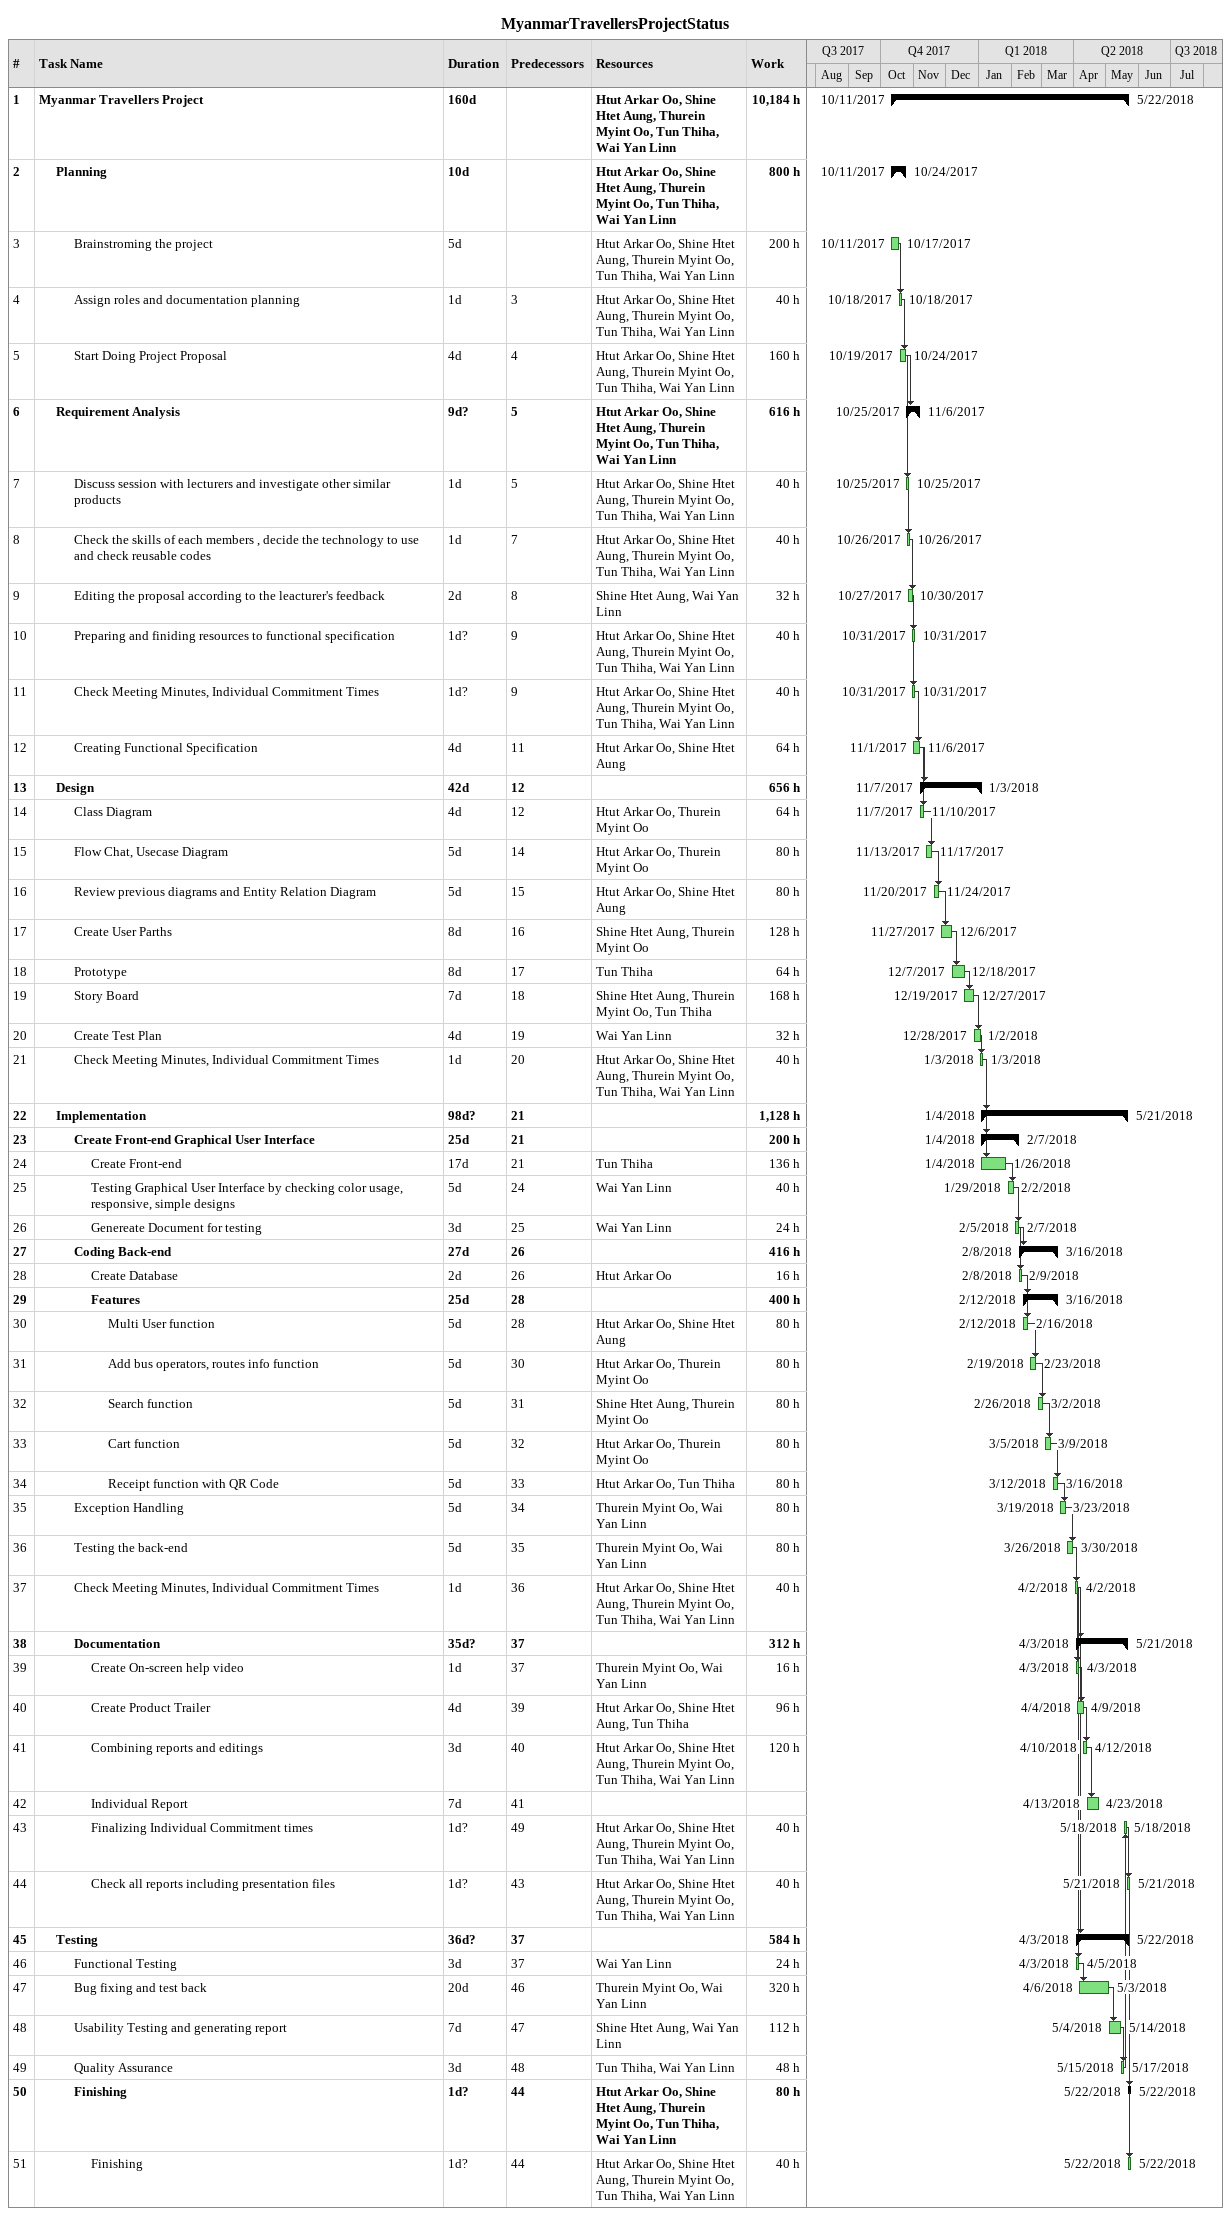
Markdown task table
MyanmarTravellersProjectStatus

| ID | Level | Task | Duration | Start | Finish | Predecessors | Resources | Work (h) |
|---|---|---|---|---|---|---|---|---|
| 1 | 1 | **Myanmar Travellers Project** | 160d | 2017-10-11 | 2018-05-22 |  | Htut Arkar Oo, Shine Htet Aung, Thurein Myint Oo, Tun Thiha, Wai Yan Linn | 10184 |
| 2 | 2 | **Planning** | 10d | 2017-10-11 | 2017-10-24 |  | Htut Arkar Oo, Shine Htet Aung, Thurein Myint Oo, Tun Thiha, Wai Yan Linn | 800 |
| 3 | 3 | Brainstroming the project | 5d | 2017-10-11 | 2017-10-17 |  | Htut Arkar Oo, Shine Htet Aung, Thurein Myint Oo, Tun Thiha, Wai Yan Linn | 200 |
| 4 | 3 | Assign roles and documentation planning | 1d | 2017-10-18 | 2017-10-18 | 3 | Htut Arkar Oo, Shine Htet Aung, Thurein Myint Oo, Tun Thiha, Wai Yan Linn | 40 |
| 5 | 3 | Start Doing Project Proposal | 4d | 2017-10-19 | 2017-10-24 | 4 | Htut Arkar Oo, Shine Htet Aung, Thurein Myint Oo, Tun Thiha, Wai Yan Linn | 160 |
| 6 | 2 | **Requirement Analysis** | 9d? | 2017-10-25 | 2017-11-06 | 5 | Htut Arkar Oo, Shine Htet Aung, Thurein Myint Oo, Tun Thiha, Wai Yan Linn | 616 |
| 7 | 3 | Discuss session with lecturers and investigate other similar products | 1d | 2017-10-25 | 2017-10-25 | 5 | Htut Arkar Oo, Shine Htet Aung, Thurein Myint Oo, Tun Thiha, Wai Yan Linn | 40 |
| 8 | 3 | Check the skills of each members , decide the technology to use and check reusable codes | 1d | 2017-10-26 | 2017-10-26 | 7 | Htut Arkar Oo, Shine Htet Aung, Thurein Myint Oo, Tun Thiha, Wai Yan Linn | 40 |
| 9 | 3 | Editing the proposal according to the leacturer's feedback | 2d | 2017-10-27 | 2017-10-30 | 8 | Shine Htet Aung, Wai Yan Linn | 32 |
| 10 | 3 | Preparing and finiding resources to functional specification | 1d? | 2017-10-31 | 2017-10-31 | 9 | Htut Arkar Oo, Shine Htet Aung, Thurein Myint Oo, Tun Thiha, Wai Yan Linn | 40 |
| 11 | 3 | Check Meeting Minutes, Individual Commitment Times | 1d? | 2017-10-31 | 2017-10-31 | 9 | Htut Arkar Oo, Shine Htet Aung, Thurein Myint Oo, Tun Thiha, Wai Yan Linn | 40 |
| 12 | 3 | Creating Functional Specification | 4d | 2017-11-01 | 2017-11-06 | 11 | Htut Arkar Oo, Shine Htet Aung | 64 |
| 13 | 2 | **Design** | 42d | 2017-11-07 | 2018-01-03 | 12 |  | 656 |
| 14 | 3 | Class Diagram | 4d | 2017-11-07 | 2017-11-10 | 12 | Htut Arkar Oo, Thurein Myint Oo | 64 |
| 15 | 3 | Flow Chat, Usecase Diagram | 5d | 2017-11-13 | 2017-11-17 | 14 | Htut Arkar Oo, Thurein Myint Oo | 80 |
| 16 | 3 | Review previous diagrams and Entity Relation Diagram | 5d | 2017-11-20 | 2017-11-24 | 15 | Htut Arkar Oo, Shine Htet Aung | 80 |
| 17 | 3 | Create User Parths | 8d | 2017-11-27 | 2017-12-06 | 16 | Shine Htet Aung, Thurein Myint Oo | 128 |
| 18 | 3 | Prototype | 8d | 2017-12-07 | 2017-12-18 | 17 | Tun Thiha | 64 |
| 19 | 3 | Story Board | 7d | 2017-12-19 | 2017-12-27 | 18 | Shine Htet Aung, Thurein Myint Oo, Tun Thiha | 168 |
| 20 | 3 | Create Test Plan | 4d | 2017-12-28 | 2018-01-02 | 19 | Wai Yan Linn | 32 |
| 21 | 3 | Check Meeting Minutes, Individual Commitment Times | 1d | 2018-01-03 | 2018-01-03 | 20 | Htut Arkar Oo, Shine Htet Aung, Thurein Myint Oo, Tun Thiha, Wai Yan Linn | 40 |
| 22 | 2 | **Implementation** | 98d? | 2018-01-04 | 2018-05-21 | 21 |  | 1128 |
| 23 | 3 | **Create Front-end Graphical User Interface** | 25d | 2018-01-04 | 2018-02-07 | 21 |  | 200 |
| 24 | 4 | Create Front-end | 17d | 2018-01-04 | 2018-01-26 | 21 | Tun Thiha | 136 |
| 25 | 4 | Testing Graphical User Interface by checking color usage, responsive, simple designs | 5d | 2018-01-29 | 2018-02-02 | 24 | Wai Yan Linn | 40 |
| 26 | 4 | Genereate Document for testing | 3d | 2018-02-05 | 2018-02-07 | 25 | Wai Yan Linn | 24 |
| 27 | 3 | **Coding Back-end** | 27d | 2018-02-08 | 2018-03-16 | 26 |  | 416 |
| 28 | 4 | Create Database | 2d | 2018-02-08 | 2018-02-09 | 26 | Htut Arkar Oo | 16 |
| 29 | 4 | **Features** | 25d | 2018-02-12 | 2018-03-16 | 28 |  | 400 |
| 30 | 5 | Multi User function | 5d | 2018-02-12 | 2018-02-16 | 28 | Htut Arkar Oo, Shine Htet Aung | 80 |
| 31 | 5 | Add bus operators, routes info function | 5d | 2018-02-19 | 2018-02-23 | 30 | Htut Arkar Oo, Thurein Myint Oo | 80 |
| 32 | 5 | Search function | 5d | 2018-02-26 | 2018-03-02 | 31 | Shine Htet Aung, Thurein Myint Oo | 80 |
| 33 | 5 | Cart function | 5d | 2018-03-05 | 2018-03-09 | 32 | Htut Arkar Oo, Thurein Myint Oo | 80 |
| 34 | 5 | Receipt function with QR Code | 5d | 2018-03-12 | 2018-03-16 | 33 | Htut Arkar Oo, Tun Thiha | 80 |
| 35 | 3 | Exception Handling | 5d | 2018-03-19 | 2018-03-23 | 34 | Thurein Myint Oo, Wai Yan Linn | 80 |
| 36 | 3 | Testing the back-end | 5d | 2018-03-26 | 2018-03-30 | 35 | Thurein Myint Oo, Wai Yan Linn | 80 |
| 37 | 3 | Check Meeting Minutes, Individual Commitment Times | 1d | 2018-04-02 | 2018-04-02 | 36 | Htut Arkar Oo, Shine Htet Aung, Thurein Myint Oo, Tun Thiha, Wai Yan Linn | 40 |
| 38 | 3 | **Documentation** | 35d? | 2018-04-03 | 2018-05-21 | 37 |  | 312 |
| 39 | 4 | Create On-screen help video | 1d | 2018-04-03 | 2018-04-03 | 37 | Thurein Myint Oo, Wai Yan Linn | 16 |
| 40 | 4 | Create Product Trailer | 4d | 2018-04-04 | 2018-04-09 | 39 | Htut Arkar Oo, Shine Htet Aung, Tun Thiha | 96 |
| 41 | 4 | Combining reports and editings | 3d | 2018-04-10 | 2018-04-12 | 40 | Htut Arkar Oo, Shine Htet Aung, Thurein Myint Oo, Tun Thiha, Wai Yan Linn | 120 |
| 42 | 4 | Individual Report | 7d | 2018-04-13 | 2018-04-23 | 41 |  |  |
| 43 | 4 | Finalizing Individual Commitment times | 1d? | 2018-05-18 | 2018-05-18 | 49 | Htut Arkar Oo, Shine Htet Aung, Thurein Myint Oo, Tun Thiha, Wai Yan Linn | 40 |
| 44 | 4 | Check all reports including presentation files | 1d? | 2018-05-21 | 2018-05-21 | 43 | Htut Arkar Oo, Shine Htet Aung, Thurein Myint Oo, Tun Thiha, Wai Yan Linn | 40 |
| 45 | 2 | **Testing** | 36d? | 2018-04-03 | 2018-05-22 | 37 |  | 584 |
| 46 | 3 | Functional Testing | 3d | 2018-04-03 | 2018-04-05 | 37 | Wai Yan Linn | 24 |
| 47 | 3 | Bug fixing and test back | 20d | 2018-04-06 | 2018-05-03 | 46 | Thurein Myint Oo, Wai Yan Linn | 320 |
| 48 | 3 | Usability Testing and generating report | 7d | 2018-05-04 | 2018-05-14 | 47 | Shine Htet Aung, Wai Yan Linn | 112 |
| 49 | 3 | Quality Assurance | 3d | 2018-05-15 | 2018-05-17 | 48 | Tun Thiha, Wai Yan Linn | 48 |
| 50 | 3 | **Finishing** | 1d? | 2018-05-22 | 2018-05-22 | 44 | Htut Arkar Oo, Shine Htet Aung, Thurein Myint Oo, Tun Thiha, Wai Yan Linn | 80 |
| 51 | 4 | Finishing | 1d? | 2018-05-22 | 2018-05-22 | 44 | Htut Arkar Oo, Shine Htet Aung, Thurein Myint Oo, Tun Thiha, Wai Yan Linn | 40 |
